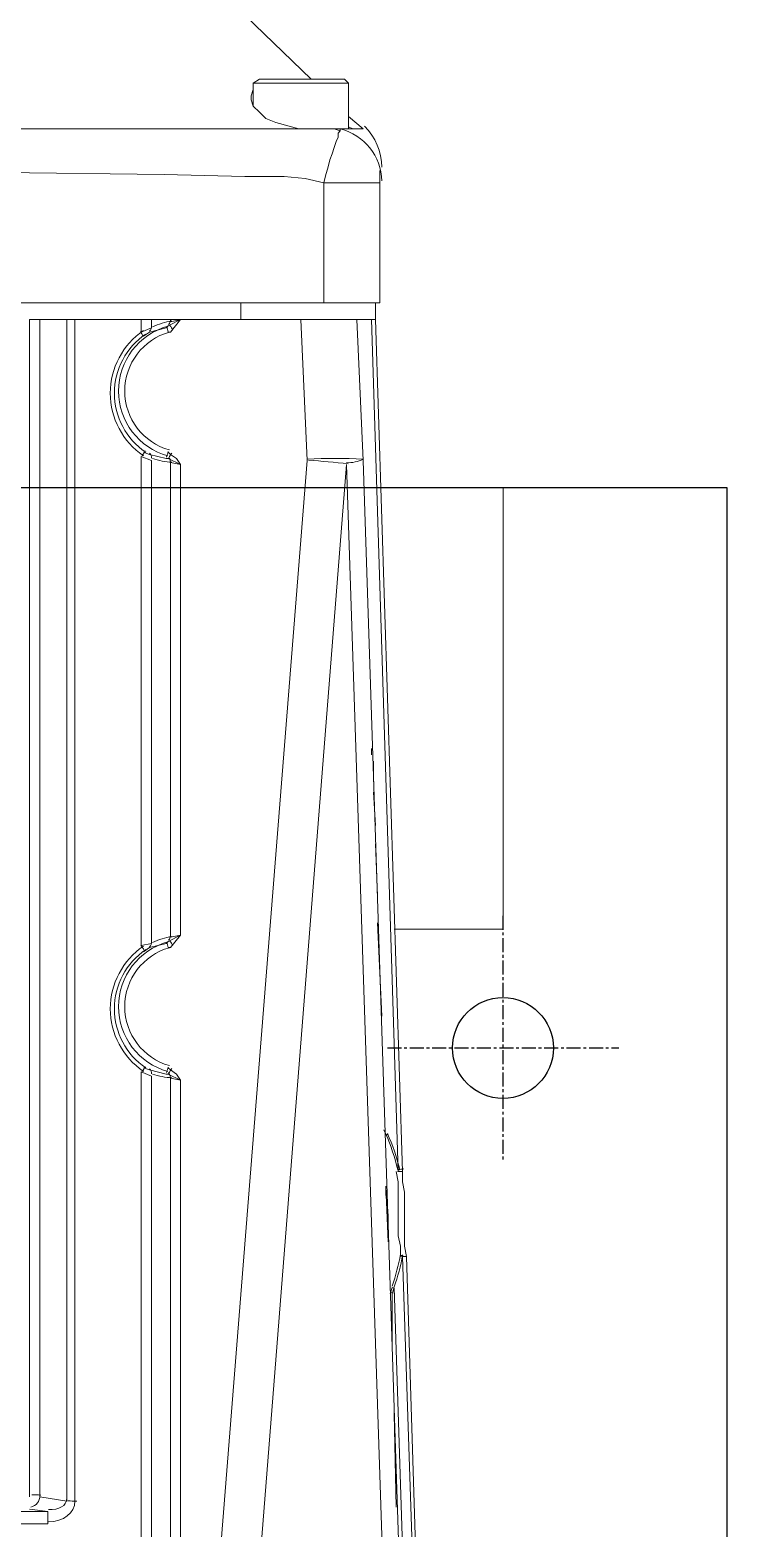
# Model space of a CAD drawing. Header units: inches. Extents: x 8618018 to 8935006, y 2431589 to 2567223.
# Drawn here: x 8666367.2 to 8666429.5, y 2519156.9 to 2519290.6 of the extents above; entities that cross this region are included whole.
import ezdxf

# ---------------------------------------------------------------- set-up
doc = ezdxf.new("R2010")
doc.units = ezdxf.units.IN
doc.header["$MEASUREMENT"] = 0
doc.linetypes.add('CENTER', pattern=[2, 1.25, -0.25, 0.25, -0.25])
doc.layers.add('EQ', color=252, linetype='Continuous')
doc.layers.add('SKID', color=252, linetype='Continuous')

# ---------------------------------------------------------------- blocks, each defined once
blk = doc.blocks.new('DP-11004A PL')
at = {"layer": 'EQ', "linetype": 'CENTER'}
for p, q in [((3535.86, 1518), (3535.86, 1538.65)), ((3524.05, 1528.32), (3545.86, 1528.32))]:
    blk.add_line(p, q, dxfattribs=at)
at = {"layer": 'EQ', "lineweight": 18}
for points in [[(3485.86, 1528.34), (3485.86, 1548.32), (3643.28, 1548.32)], [(3525.24, 1518.61), (3525.24, 1528.34), (3485.86, 1528.34), (3485.86, 1517.5)], [(3631.99, 1522.13), (3554.47, 1519.72), (3554.47, 1519.54), (3554.47, 1519.35), (3632.18, 1521.94), (3632.18, 1521.02), (3557.24, 1518.61), (3557.8, 1518.43), (3562.06, 1518.43)], [(3470.84, 1515.28), (3483.42, 1515.84), (3641.61, 1521.02)], [(3644.94, 1521.2), (3644.94, 1521.02), (3644.94, 1521.2), (3644.76, 1521.2), (3644.57, 1521.2), (3644.57, 1521.02), (3644.02, 1520.83), (3644.02, 1521.02), (3643.65, 1521.02), (3643.28, 1521.02), (3643.28, 1520.83), (3642.17, 1520.83), (3642.17, 1521.02), (3641.61, 1521.02), (3641.43, 1520.83), (3641.24, 1520.65), (3640.69, 1519.54), (3483.79, 1514.36), (3636.06, 1502.33), (3636.25, 1501.59), (3636.8, 1498.63)], [(3470.84, 1516.95), (3546.88, 1519.35)], [(3554.47, 1519.17), (3553.54, 1519.17), (3552.62, 1518.98), (3551.69, 1518.98), (3550.58, 1518.98), (3549.66, 1518.98), (3548.73, 1518.98), (3547.81, 1518.98), (3546.88, 1518.8)], [(3548.18, 1517.87), (3553.17, 1518.06), (3552.43, 1518.06), (3550.77, 1518.06), (3548.92, 1517.87), (3548.36, 1517.87)], [(3576.86, 1518.8), (3568.53, 1518.61), (3568.35, 1518.61)], [(3568.9, 1518.61), (3569.09, 1518.61)], [(3457.52, 1517.32), (3457.7, 1517.32), (3457.89, 1517.32), (3458.08, 1517.32), (3458.63, 1517.32)], [(3469.36, 1464.03), (3469.36, 1512.32), (3458.63, 1512.32), (3458.63, 1517.32), (3469.36, 1517.32), (3469.36, 1512.32)], [(3470.84, 1510.28), (3470.84, 1516.95), (3469.36, 1516.95)], [(3508.96, 1516.58), (3508.96, 1516.58)], [(3509.14, 1516.58), (3509.7, 1516.58)], [(3510.25, 1516.76), (3512.1, 1516.76)], [(3513.03, 1516.76), (3515.99, 1516.95)], [(3517.65, 1516.95), (3522.28, 1517.13)], [(3524.68, 1517.13), (3533.01, 1517.5), (3532.82, 1517.5)], [(3532.45, 1517.32), (3532.45, 1517.32)], [(3453.63, 1514.54), (3453.82, 1514.91), (3453.82, 1515.65), (3453.82, 1515.84), (3452.71, 1514.54)], [(3453.82, 1515.84), (3453.82, 1515.84)], [(3453.82, 1514.54), (3449.75, 1514.54), (3449.38, 1514.17), (3449.38, 1506.58), (3449.75, 1506.03), (3451.78, 1506.03)], [(3449.75, 1506.03), (3449.75, 1514.54)], [(3453.82, 1513.25), (3453.82, 1513.8), (3453.82, 1514.54), (3453.82, 1514.91)], [(3453.82, 1399.83), (3453.82, 1509.91), (3453.82, 1510.1), (3453.82, 1511.77), (3453.82, 1513.25), (3454, 1513.8), (3454.19, 1513.62), (3454.56, 1513.62), (3454.93, 1513.43), (3455.48, 1513.25), (3456.04, 1513.06), (3456.59, 1512.88), (3457.33, 1512.69), (3457.89, 1512.51), (3458.63, 1512.32), (3458.26, 1510.66), (3458.08, 1508.8), (3458.08, 1505.29), (3457.89, 1498.07), (3457.7, 1483.64)], [(3449.38, 1511.21), (3438.83, 1500.29), (3437.91, 1499.74), (3437.17, 1499.18), (3436.24, 1499), (3435.13, 1498.81), (3416.82, 1498.81), (3416.82, 1410.93), (3435.13, 1410.93), (3436.24, 1410.75), (3437.17, 1410.56), (3437.91, 1410), (3438.83, 1409.45), (3449.75, 1397.98)], [(3450.3, 1506.03), (3450.86, 1505.84), (3451.23, 1505.84), (3451.78, 1506.03), (3452.34, 1506.58), (3452.89, 1507.14), (3453.26, 1508.06), (3453.82, 1510.1)], [(3470.84, 1504.92), (3469.36, 1504.92)], [(3482.68, 1496.22), (3482.87, 1496.78), (3483.24, 1498.26), (3483.24, 1498.44), (3483.79, 1499.55), (3483.61, 1498.63), (3525.98, 1498.63), (3525.79, 1499.55), (3526.35, 1498.44), (3526.53, 1498.26), (3526.9, 1496.78), (3527.27, 1496.22)], [(3537.63, 1498.44), (3537.82, 1498.63), (3538.19, 1499.18), (3538.74, 1499.55), (3616.82, 1499.55)], [(3615.16, 1496.04), (3612.75, 1496.04), (3538, 1496.04), (3538.37, 1496.96), (3612.75, 1496.96), (3615.16, 1496.96), (3616.82, 1498.63), (3538.56, 1498.63), (3538.74, 1499.55), (3538.19, 1498.44), (3538.19, 1498.26), (3537.82, 1496.78), (3537.63, 1496.22)], [(3470.84, 1498.63), (3470.84, 1497.15), (3470.84, 1488.82), (3470.84, 1486.97)], [(3470.84, 1496.96), (3471.58, 1496.96), (3471.95, 1496.04), (3470.84, 1496.04)], [(3470.84, 1490.12), (3576.3, 1490.12)], [(3575.93, 1486.05), (3470.84, 1486.05), (3470.84, 1486.97), (3575.93, 1486.97), (3576.3, 1489.38), (3470.84, 1489.38)], [(3577.04, 1484.57), (3577.23, 1483.27), (3577.23, 1487.71), (3577.04, 1486.05)], [(3577.23, 1487.71), (3578.34, 1487.71), (3578.34, 1483.27), (3577.23, 1483.27)]]:
    blk.add_lwpolyline(points, dxfattribs=at)
at = {"layer": 'EQ'}
blk.add_lwpolyline([(3835.86, 1548.32), (3485.86, 1548.32), (3485.86, 1396.32), (3835.86, 1396.32)], close=True, dxfattribs=at)
at = {"layer": 'EQ', "lineweight": 18}
for points in [[(3554.48, 1519.27, -0.077404), (3554.47, 1519.72), (3553.54, 1519.54), (3552.62, 1519.54), (3551.51, 1519.54), (3550.58, 1519.54), (3549.66, 1519.54), (3548.73, 1519.54), (3547.81, 1519.35), (3546.88, 1519.35), (3546.88, 1519.17), (3546.88, 1518.98), (3470.84, 1516.58)], [(3543.18, 1517.69), (3543.55, 1517.87, -0.042829), (3546.73, 1518.93)], [(3557.8, 1518.24), (3557.24, 1518.43, -0.012205), (3557.32, 1518.6)], [(3454, 1513.8), (3453.82, 1513.8, -0.338483), (3458.47, 1517.5)], [(3483.61, 1514.36, 0.125456), (3483.31, 1515.83, 0.030209), (3483.31, 1510.84)], [(3471.47, 1498.33, -0.007907), (3471.95, 1498.44), (3471.95, 1498.63), (3470.84, 1499.55), (3470.84, 1510.28), (3483.42, 1510.84), (3636.8, 1498.63)], [(3470.84, 1499.55), (3471.4, 1498.44), (3471.58, 1498.26), (3471.95, 1496.78), (3472.32, 1496.22, -0.016395), (3471.91, 1495.98)], [(3482.68, 1498.44), (3482.87, 1498.63), (3483.24, 1499.18), (3483.79, 1499.55), (3525.79, 1499.55), (3526.9, 1498.63), (3526.9, 1498.44, 0.007907), (3526.42, 1498.33)], [(3482.75, 1498.75, 0.010072), (3483.17, 1498.49, -0.224963), (3483.54, 1498.63)], [(3538.49, 1498.63, 0.224913), (3538.12, 1498.48, -0.010018), (3537.7, 1498.75)]]:
    blk.add_lwpolyline(points, format="xyb", dxfattribs=at)
for points in [[(3470.84, 1499.55), (3470.84, 1498.63), (3471.03, 1498.63)], [(3483.05, 1496.04), (3483.42, 1496.96), (3526.53, 1496.96), (3526.72, 1496.04)]]:
    blk.add_lwpolyline(points, close=True, dxfattribs=at)
at = {"layer": 'EQ'}
blk.add_circle((3535.86, 1528.32), 4.5, dxfattribs=at)
at = {"layer": 'EQ', "lineweight": 18}
for centre, radius, start, end in [((3551.59, 1499.72), 20, 104.18, 113.8974), ((3545.13, 1519.07), 1.57, 357.5282, 15.2268), ((3550.74, 1500.07), 19.43, 70.875, 79.5083), ((3550.76, 1499.86), 19.83, 71.0959, 79.647), ((3560.47, 1518.15), 6.19, 168.1881, 169.8054), ((3540.32, 1516.48), 3.61, 23.3456, 26.3232), ((3540.87, 1517.41), 6.2, 13.9918, 15.6171), ((3560.85, 1517.59), 3.24, 163.13, 167.8166), ((3457.24, 1512.41), 5.09, 89.9945, 135.846), ((3596.56, 1502.24), 113.51, 173.8037, 175.5945), ((3470.93, 1498.17), 0.463, 40.7319, 92.9388), ((3477.64, 1499.87), 6.77, 189.3557, 204.7219), ((3477.41, 1489.84), 10.64, 122.058, 124.6124), ((3477.22, 1500.02), 6.01, 195.5677, 344.4323), ((3477.22, 1500.02), 5.46, 195.5676, 344.4324), ((3487.77, 1516.49), 18.78, 254.0698, 255.6351), ((3477.32, 1499.08), 6.26, 340.9999, 357.1973), ((3525.88, 1498.17), 0.463, 40.732, 92.9335), ((3532.59, 1499.87), 6.77, 189.3557, 204.7219), ((3532.36, 1489.84), 10.64, 122.058, 124.6124), ((3532.17, 1500.02), 6.01, 195.5677, 344.4323), ((3532.17, 1500.02), 5.46, 195.5676, 344.4324), ((3542.72, 1516.49), 18.78, 254.0698, 255.6351), ((3532.27, 1499.08), 6.26, 340.9999, 357.1973), ((3471.49, 1496.5), 0.463, 34.739, 98.3989), ((3477.41, 1500.02), 6.38, 214.184, 325.816), ((3477.96, 1488.91), 8.79, 55.0801, 58.3868), ((3483.15, 1496.5), 0.463, 82.0677, 143.4869), ((3526.44, 1496.5), 0.463, 34.7389, 98.3936), ((3532.36, 1500.02), 6.38, 214.184, 325.816), ((3532.92, 1488.92), 8.79, 55.0797, 58.3813), ((3538.1, 1496.5), 0.463, 82.0677, 143.4869), ((3477.41, 1500.02), 6.75, 214.1839, 325.8161), ((3522.55, 1502.24), 7.49, 303.3491, 307.1062), ((3532.36, 1500.02), 6.75, 214.1839, 325.8161), ((3556.23, 1490.21), 20.07, 357.9071, 0.1978), ((3595.82, 1486.33), 20.07, 177.9071, 180.1978), ((3575.84, 1485.96), 1.02, 11.6619, 91.7305)]:
    blk.add_arc(centre, radius, start, end, dxfattribs=at)
for points in [[(3578.16, 1487.76), (3578.16, 1489.08), (3577.35, 1490.11), (3576.32, 1490.11)], [(3577.06, 1487.76), (3577.1, 1488.68), (3576.7, 1489.39), (3576.15, 1489.37)]]:
    blk.add_open_spline(points, degree=3, dxfattribs=at)
blk = doc.blocks.new('GA CRM')
at = {"layer": 'SKID', "rotation": 270}
blk.add_blockref('DP-11004A PL', (36800.13, 51395.57), dxfattribs=at)

msp = doc.modelspace()

# ---------------------------------------------------------------- block references
at = {"color": 252}
msp.add_blockref('GA CRM', (8628081, 2471340), dxfattribs=at)

doc.saveas('drawing.dxf')
